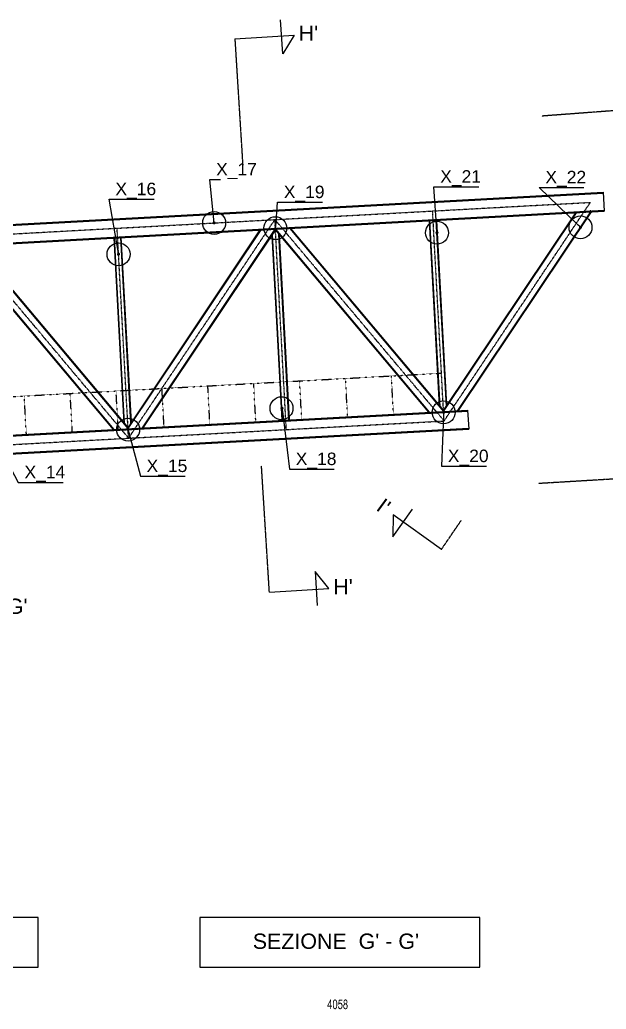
# Model space of a CAD drawing. Header units: metres. Extents: x 11 to 152679, y -40 to 137873.
# Drawn here: x 50851 to 66163, y 42094 to 67934 of the extents above; entities that cross this region are included whole.
import ezdxf
from ezdxf import colors
from ezdxf.entities.mleader import LeaderData, LeaderLine
from ezdxf.enums import TextEntityAlignment as Align
from ezdxf.math import Vec2, Vec3

# ---------------------------------------------------------------- set-up
doc = ezdxf.new("R2010")
doc.units = ezdxf.units.M
for name, pattern in [('ASSI', [0.8, 0.4, -0.2, 0, -0.2]), ('CENTER', [2, 1.25, -0.25, 0.25, -0.25]), ('DIVIDE', [1.25, 0.5, -0.25, 0, -0.25, 0, -0.25])]:
    doc.linetypes.add(name, pattern=pattern)
for name, color, linetype in [('Assi', 6, 'ASSI'), ('CA7', 2, 'Continuous'), ('CORRIMANO', 6, 'DIVIDE'), ('G', 5, 'Continuous'), ('LAYER_1', 160, 'Continuous'), ('Scritte 0.2mm', 4, 'Continuous'), ('TRAT7', 2, 'CENTER')]:
    doc.layers.add(name, color=color, linetype=linetype)
doc.styles.add('Interprogetti Swis', font='swissl.ttf')
doc.styles.get("Standard").update_dxf_attribs({"font": 'arial.ttf'})

# ---------------------------------------------------------------- blocks, each defined once
blk = doc.blocks.new('_Dot')
at = {"color": 0, "linetype": 'ByBlock', "lineweight": -2}
blk.add_line((-0.5, 0), (-1, 0), dxfattribs=at)
at = {"color": 0, "linetype": 'ByBlock', "const_width": 0.5}
blk.add_lwpolyline([(-0.25, 0, 1), (0.25, 0, 1)], format="xyb", close=True, dxfattribs=at)

msp = doc.modelspace()

# ---------------------------------------------------------------- hatches: boundary and pattern name
at = {"layer": 'LAYER_1'}
for points in [[(58979.2242, 42348.1893), (58962.3088, 42348.1893), (58881.8658, 42185.2018), (58881.8658, 42157.6755), (58958.0713, 42157.6755), (58958.0713, 42098.4199), (58979.2242, 42098.4199), (58979.2242, 42157.6755), (59004.6318, 42157.6755), (59004.6318, 42185.2018), (58903.0359, 42185.2018), (58958.0713, 42299.4929)], [(58979.2242, 42348.1893), (58958.0713, 42299.4929), (58958.0713, 42185.2018), (58903.0359, 42185.2018), (58979.2242, 42185.2018)], [(59042.7346, 42324.9005), (59040.6158, 42318.5442), (59038.5143, 42312.2053), (59036.3784, 42305.8491), (59032.1409, 42293.1539), (59032.1409, 42291.0352), (59030.0394, 42284.679), (59030.0394, 42278.34), (59027.9207, 42274.1025), (59027.9207, 42259.2886), (59025.8019, 42252.9324), (59025.8019, 42191.5408), (59027.9207, 42183.0831), (59027.9207, 42168.2692), (59030.0394, 42161.913), (59030.0394, 42155.5568), (59034.2769, 42142.8616), (59034.2769, 42138.6241), (59036.3784, 42132.2852), (59038.5143, 42128.0477), (59042.7346, 42119.59), (59044.8533, 42117.4713), (59082.9561, 42119.59), (59076.5999, 42119.59), (59072.3796, 42121.6915), (59068.1421, 42123.8102), (59063.9047, 42128.0477), (59061.7859, 42134.4039), (59057.5485, 42138.6241), (59057.5485, 42140.7429), (59055.4297, 42142.8616), (59055.4297, 42147.0991), (59053.3282, 42153.4553), (59051.1923, 42157.6755), (59051.1923, 42170.3879), (59049.0908, 42176.7269), (59049.0908, 42193.6595), (59046.972, 42202.1345), (59046.972, 42235.9998), (59049.0908, 42244.4575), (59049.0908, 42267.7463), (59051.1923, 42276.2213), (59051.1923, 42280.4415), (59053.3282, 42286.7977), (59053.3282, 42293.1539), (59055.4297, 42297.3741), (59061.7859, 42310.0865), (59066.0234, 42316.4255), (59068.1421, 42318.5442), (59072.3796, 42320.663), (59078.7186, 42322.7817), (59082.9561, 42322.7817)], [(59082.9561, 42348.1893), (59072.3796, 42348.1893), (59063.9047, 42343.9518), (59059.6672, 42341.8331), (59055.4297, 42337.5956), (59051.1923, 42333.3582), (59049.0908, 42333.3582), (59046.972, 42329.1379), (59042.7346, 42324.9005), (59082.9561, 42322.7817), (59089.295, 42322.7817), (59093.5325, 42320.663), (59097.77, 42318.5442), (59099.8887, 42314.3068), (59104.1089, 42310.0865), (59108.3464, 42303.7303), (59108.3464, 42301.6116), (59110.4651, 42299.4929), (59110.4651, 42295.2726), (59112.5839, 42288.9164), (59112.5839, 42284.679), (59114.7026, 42278.34), (59114.7026, 42271.9838), (59116.8213, 42265.6276), (59116.8213, 42176.7269), (59114.7026, 42170.3879), (59114.7026, 42164.0317), (59112.5839, 42157.6755), (59112.5839, 42151.3365), (59108.3464, 42142.8616), (59108.3464, 42138.6241), (59106.2449, 42136.5226), (59104.1089, 42132.2852), (59099.8887, 42128.0477), (59095.6512, 42123.8102), (59091.431, 42121.6915), (59087.1935, 42119.59), (59082.9561, 42119.59), (59044.8533, 42117.4713), (59049.0908, 42111.1151), (59051.1923, 42106.8776), (59055.4297, 42104.7588), (59059.6672, 42100.5386), (59063.9047, 42098.4199), (59072.3796, 42094.1824), (59093.5325, 42094.1824), (59097.77, 42096.3011), (59106.2449, 42100.5386), (59110.4651, 42104.7588), (59114.7026, 42108.9963), (59118.9401, 42113.2338), (59121.0588, 42119.59), (59125.2963, 42123.8102), (59127.3978, 42130.1664), (59131.6353, 42142.8616), (59133.754, 42151.3365), (59135.8727, 42157.6755), (59135.8727, 42170.3879), (59137.9742, 42176.7269), (59137.9742, 42189.4393), (59140.1102, 42197.897), (59140.1102, 42248.6949), (59137.9742, 42257.1699), (59137.9742, 42269.8651), (59135.8727, 42274.1025), (59135.8727, 42280.4415), (59133.754, 42286.7977), (59133.754, 42293.1539), (59131.6353, 42299.4929), (59127.3978, 42312.2053), (59125.2963, 42318.5442), (59121.0588, 42322.7817), (59118.9401, 42329.1379), (59114.7026, 42333.3582), (59112.5839, 42337.5956), (59108.3464, 42341.8331), (59106.2449, 42341.8331), (59097.77, 42346.0706), (59093.5325, 42348.1893), (59087.1935, 42348.1893)], [(59184.5519, 42166.1505), (59161.2631, 42164.0317), (59161.2631, 42159.7942), (59163.3818, 42153.4553), (59163.3818, 42147.0991), (59167.6193, 42134.4039), (59169.738, 42128.0477), (59171.8567, 42121.6915), (59176.077, 42117.4713), (59178.213, 42113.2338), (59182.4332, 42108.9963), (59184.5519, 42104.7588), (59188.7894, 42102.6401), (59193.0269, 42100.5386), (59197.2643, 42098.4199), (59203.6033, 42096.3011), (59207.8408, 42094.1824), (59228.9937, 42094.1824), (59233.2311, 42096.3011), (59237.4686, 42098.4199), (59241.7061, 42100.5386), (59245.9435, 42102.6401), (59250.181, 42106.8776), (59254.4012, 42108.9963), (59256.52, 42113.2338), (59260.7574, 42119.59), (59212.0782, 42119.59), (59207.8408, 42121.6915), (59203.6033, 42123.8102), (59199.3658, 42125.929), (59195.1284, 42130.1664), (59190.8909, 42138.6241), (59186.6707, 42151.3365), (59184.5519, 42157.6755)], [(59269.2151, 42343.9518), (59182.4332, 42343.9518), (59165.5005, 42216.9484), (59186.6707, 42212.7109), (59186.6707, 42216.9484), (59195.1284, 42225.4233), (59199.3658, 42229.6436), (59203.6033, 42233.881), (59207.8408, 42235.9998), (59218.4172, 42235.9998), (59262.8589, 42240.2372), (59258.6387, 42246.5762), (59190.8909, 42248.6949), (59199.3658, 42314.3068), (59269.2151, 42314.3068)], [(59222.6547, 42263.5088), (59216.2985, 42263.5088), (59212.0782, 42261.3901), (59207.8408, 42261.3901), (59203.6033, 42259.2886), (59199.3658, 42255.0511), (59195.1284, 42252.9324), (59190.8909, 42248.6949), (59258.6387, 42246.5762), (59254.4012, 42250.8137), (59250.181, 42252.9324), (59245.9435, 42257.1699), (59241.7061, 42259.2886), (59237.4686, 42261.3901), (59233.2311, 42263.5088), (59228.9937, 42263.5088)], [(59262.8589, 42240.2372), (59218.4172, 42235.9998), (59224.7734, 42235.9998), (59228.9937, 42233.881), (59233.2311, 42231.7623), (59237.4686, 42229.6436), (59241.7061, 42225.4233), (59243.8076, 42221.1859), (59245.9435, 42219.0671), (59248.045, 42212.7109), (59250.181, 42208.4734), (59254.4012, 42195.7783), (59254.4012, 42164.0317), (59252.2825, 42157.6755), (59252.2825, 42151.3365), (59250.181, 42144.9803), (59245.9435, 42140.7429), (59243.8076, 42136.5226), (59243.8076, 42134.4039), (59239.5873, 42130.1664), (59235.3499, 42125.929), (59231.1296, 42123.8102), (59226.8921, 42121.6915), (59222.6547, 42119.59), (59218.4172, 42119.59), (59260.7574, 42119.59), (59262.8589, 42123.8102), (59264.9949, 42125.929), (59267.0964, 42130.1664), (59273.4526, 42149.2178), (59275.5713, 42155.5568), (59275.5713, 42161.913), (59277.6901, 42168.2692), (59277.6901, 42193.6595), (59275.5713, 42200.0157), (59275.5713, 42206.3719), (59273.4526, 42212.7109), (59273.4526, 42219.0671), (59271.3339, 42225.4233), (59267.0964, 42231.7623), (59264.9949, 42235.9998)], [(59353.8784, 42348.1893), (59343.3019, 42348.1893), (59336.963, 42346.0706), (59332.7255, 42343.9518), (59328.488, 42341.8331), (59324.2505, 42337.5956), (59322.1318, 42335.4769), (59317.9116, 42331.2567), (59313.6741, 42322.7817), (59309.4366, 42316.4255), (59307.3179, 42310.0865), (59307.3179, 42305.8491), (59305.1992, 42297.3741), (59305.1992, 42271.9838), (59307.3179, 42265.6276), (59309.4366, 42259.2886), (59311.5554, 42252.9324), (59313.6741, 42248.6949), (59317.9116, 42244.4575), (59322.1318, 42240.2372), (59326.3693, 42235.9998), (59330.6067, 42233.881), (59324.2505, 42231.7623), (59320.0131, 42227.5248), (59315.7756, 42225.4233), (59311.5554, 42221.1859), (59309.4366, 42216.9484), (59305.1992, 42210.5922), (59305.1992, 42208.4734), (59303.0977, 42204.2532), (59300.9617, 42197.897), (59298.8602, 42191.5408), (59298.8602, 42185.2018), (59296.7242, 42176.7269), (59296.7242, 42164.0317), (59298.8602, 42155.5568), (59298.8602, 42149.2178), (59300.9617, 42142.8616), (59303.0977, 42136.5226), (59305.1992, 42132.2852), (59307.3179, 42125.929), (59309.4366, 42121.6915), (59313.6741, 42115.3525), (59356.0143, 42119.59), (59349.6409, 42119.59), (59345.4207, 42121.6915), (59341.1832, 42123.8102), (59336.963, 42125.929), (59332.7255, 42130.1664), (59328.488, 42134.4039), (59326.3693, 42138.6241), (59324.2505, 42144.9803), (59322.1318, 42149.2178), (59320.0131, 42155.5568), (59320.0131, 42183.0831), (59324.2505, 42195.7783), (59326.3693, 42200.0157), (59328.488, 42206.3719), (59332.7255, 42210.5922), (59336.963, 42212.7109), (59341.1832, 42216.9484), (59345.4207, 42219.0671), (59349.6409, 42219.0671), (59353.8784, 42221.1859), (59396.2186, 42221.1859), (59389.8796, 42227.5248), (59385.6421, 42231.7623), (59379.2859, 42233.881), (59385.6421, 42235.9998), (59389.8796, 42240.2372), (59391.9811, 42244.4575), (59356.0143, 42244.4575), (59351.7769, 42246.5762), (59345.4207, 42246.5762), (59341.1832, 42248.6949), (59336.963, 42252.9324), (59334.827, 42257.1699), (59332.7255, 42259.2886), (59330.6067, 42265.6276), (59328.488, 42271.9838), (59326.3693, 42278.34), (59326.3693, 42295.2726), (59328.488, 42301.6116), (59330.6067, 42307.9678), (59334.827, 42312.2053), (59336.963, 42316.4255), (59341.1832, 42318.5442), (59345.4207, 42320.663), (59349.6409, 42322.7817), (59353.8784, 42322.7817), (59394.0999, 42324.9005), (59391.9811, 42329.1379), (59389.8796, 42331.2567), (59385.6421, 42335.4769), (59383.5234, 42339.7144), (59379.2859, 42341.8331), (59375.0485, 42343.9518), (59370.8282, 42346.0706), (59364.472, 42348.1893), (59360.2346, 42348.1893)], [(59396.2186, 42221.1859), (59353.8784, 42221.1859), (59360.2346, 42219.0671), (59364.472, 42219.0671), (59368.6923, 42216.9484), (59372.9297, 42214.8296), (59377.1672, 42210.5922), (59381.4047, 42206.3719), (59383.5234, 42200.0157), (59385.6421, 42195.7783), (59387.7437, 42189.4393), (59389.8796, 42183.0831), (59389.8796, 42155.5568), (59387.7437, 42149.2178), (59385.6421, 42142.8616), (59383.5234, 42138.6241), (59381.4047, 42132.2852), (59377.1672, 42130.1664), (59372.9297, 42125.929), (59368.6923, 42121.6915), (59364.472, 42119.59), (59356.0143, 42119.59), (59313.6741, 42115.3525), (59315.7756, 42113.2338), (59317.9116, 42108.9963), (59322.1318, 42104.7588), (59326.3693, 42102.6401), (59330.6067, 42100.5386), (59334.827, 42098.4199), (59339.0645, 42096.3011), (59345.4207, 42094.1824), (59362.3533, 42094.1824), (59368.6923, 42096.3011), (59372.9297, 42096.3011), (59377.1672, 42098.4199), (59381.4047, 42100.5386), (59385.6421, 42104.7588), (59389.8796, 42106.8776), (59394.0999, 42111.1151), (59396.2186, 42115.3525), (59400.4561, 42119.59), (59402.5576, 42125.929), (59404.6935, 42130.1664), (59406.795, 42136.5226), (59408.931, 42142.8616), (59411.0325, 42149.2178), (59411.0325, 42155.5568), (59413.1512, 42161.913), (59413.1512, 42178.8456), (59411.0325, 42185.2018), (59411.0325, 42191.5408), (59408.931, 42197.897), (59406.795, 42204.2532), (59404.6935, 42208.4734), (59402.5576, 42210.5922), (59400.4561, 42214.8296)], [(59394.0999, 42324.9005), (59353.8784, 42322.7817), (59362.3533, 42322.7817), (59366.5908, 42320.663), (59370.8282, 42316.4255), (59375.0485, 42312.2053), (59379.2859, 42303.7303), (59381.4047, 42297.3741), (59383.5234, 42291.0352), (59383.5234, 42274.1025), (59381.4047, 42267.7463), (59379.2859, 42261.3901), (59375.0485, 42257.1699), (59372.9297, 42252.9324), (59368.6923, 42250.8137), (59364.472, 42246.5762), (59360.2346, 42246.5762), (59356.0143, 42244.4575), (59391.9811, 42244.4575), (59396.2186, 42248.6949), (59398.3373, 42252.9324), (59400.4561, 42257.1699), (59402.5576, 42263.5088), (59404.6935, 42269.8651), (59404.6935, 42301.6116), (59400.4561, 42314.3068), (59398.3373, 42318.5442)]]:
    msp.add_hatch(color=7, dxfattribs=at).paths.add_polyline_path(points, is_closed=False)

# ---------------------------------------------------------------- linework, layer by layer
for centre in [(55925.0917, 62629.2433), (65490.8444, 62513.0663), (57523.4093, 62491.2159), (61744.1732, 62372.3961), (53429.4179, 61810.9714), (57685.0722, 57789.9883), (61917.2678, 57681.9013), (53679.5488, 57231.9159)]:
    msp.add_circle(centre, 299.1796)
at = {"layer": 'Assi'}
for p, q in [((24797.9872, 60928.9252), (65748.9352, 63165.8707)), ((61929.5401, 57457.2363), (65748.9352, 63165.8707)), ((61929.5401, 57457.2363), (61629.9964, 62940.8737)), ((53691.8212, 57007.2509), (57511.1369, 62715.881)), ((57810.6806, 57232.2436), (57511.1369, 62715.881)), ((57511.1369, 62715.881), (61929.5401, 57457.2363)), ((53691.8212, 57007.2509), (53392.2775, 62490.8883)), ((49273.418, 62265.8956), (53691.8212, 57007.2509)), ((24797.9872, 55428.9252), (61929.5401, 57457.2363))]:
    msp.add_line(p, q, dxfattribs=at)
at = {"layer": 'CA7'}
for points in [[(56465.5115, 67439.6434), (58015.4872, 67536.4673), (57716.7228, 67048.1112), (57661.3692, 67934.2232)], [(61860.2282, 54102.3619), (60597.9205, 55007.0047), (60591.9675, 54434.5395), (61109.1465, 55156.1935)], [(57368.6572, 52981.8594), (58918.633, 53078.6826), (58561.4154, 53526.061), (58616.7686, 52639.9489)]]:
    msp.add_lwpolyline(points, dxfattribs=at)
for points in [[(44020.435, 43194.3756), (51331.7353, 43194.3756), (51331.7353, 44490.621), (44020.435, 44490.621)], [(55551.8171, 43194.3756), (62863.1174, 43194.3756), (62863.1174, 44490.621), (55551.8171, 44490.621)]]:
    msp.add_lwpolyline(points, close=True, dxfattribs=at)
at = {"layer": 'CORRIMANO'}
for p, q in [((32993.4436, 57128.4655), (61861.3605, 58705.3755)), ((57014.0468, 57439.1002), (56959.5031, 58437.6115)), ((58212.2605, 57504.5526), (58157.7168, 58503.064)), ((59410.4741, 57570.005), (59355.9305, 58568.5164)), ((60608.6878, 57635.4574), (60554.1441, 58633.9688)), ((52221.1922, 57177.2905), (52166.6485, 58175.8019)), ((53419.4058, 57242.7429), (53364.8622, 58241.2543)), ((54617.6195, 57308.1953), (54563.0758, 58306.7067)), ((55815.8332, 57373.6477), (55761.2895, 58372.1591)), ((51022.9785, 57111.838), (50968.4348, 58110.3494))]:
    msp.add_line(p, q, dxfattribs=at)
at = {"layer": 'G'}
for p, q in [((32497.9872, 61599.9104), (66085.8588, 63434.6479)), ((33097.9872, 61607.6481), (66087.2224, 63409.6851)), ((66085.8588, 63434.6479), (66113.1307, 62935.3922)), ((33097.9872, 61156.9773), (66111.7671, 62960.355)), ((33097.9872, 61131.94), (66113.1307, 62935.3922)), ((61914.5562, 57731.5637), (65369.0125, 62894.7447)), ((61917.9583, 57706.9763), (65389.618, 62895.8703)), ((62288.8573, 57727.2367), (65760.517, 62916.1307)), ((62309.4628, 57728.3623), (65781.1225, 62917.2562)), ((61812.7977, 57852.6735), (61548.7738, 62686.0642)), ((61825.6513, 57837.3757), (61560.7559, 62686.7187)), ((61991.4044, 57846.4244), (61726.5088, 62695.773)), ((62002.5152, 57863.031), (61738.4909, 62696.4275)), ((53676.8359, 57281.58), (57131.2193, 62444.7553)), ((53680.2371, 57256.9908), (57151.8247, 62445.8809)), ((54051.1335, 57277.251), (57522.7211, 62466.1411)), ((54051.1335, 57277.251), (57522.7211, 62466.1411)), ((54071.7388, 57278.3766), (57526.1222, 62441.5519)), ((57702.1861, 57476.6898), (57438.1622, 62310.0804)), ((57714.1683, 57477.3443), (57449.2729, 62326.6873)), ((57526.1222, 62441.5519), (61522.3506, 57685.3663)), ((57526.8247, 62466.3652), (61542.956, 57686.4918)), ((57879.9212, 57486.3985), (57615.0258, 62335.7416)), ((57891.9033, 57487.0531), (57627.8793, 62320.4437)), ((57897.7211, 62486.6254), (61913.8524, 57706.752)), ((57918.3264, 62487.751), (61914.5562, 57731.5637)), ((49289.1057, 62016.3798), (53305.2371, 57236.5064)), ((49660.0021, 62036.64), (53676.1335, 57256.7666)), ((49680.6075, 62037.7656), (53676.8359, 57281.58)), ((53575.0788, 57402.6881), (53311.0548, 62236.0788)), ((53587.9323, 57387.3903), (53323.037, 62236.7333)), ((53753.6852, 57396.4445), (53488.7898, 62245.7876)), ((53764.7959, 57413.0514), (53500.772, 62246.4421)), ((49288.4032, 61991.5665), (53284.6317, 57235.3809)), ((33097.9872, 56132.6854), (62545.0806, 57741.2329)), ((33097.9872, 56107.6481), (62546.4442, 57716.2701)), ((62545.0806, 57741.2329), (62572.3524, 57241.9772)), ((33097.9872, 55656.9773), (62570.9888, 57266.94)), ((33097.9872, 55631.94), (62572.3524, 57241.9772))]:
    msp.add_line(p, q, dxfattribs=at)
msp.add_point((65748.9352, 62942.6694), dxfattribs=at)
at = {"layer": 'TRAT7'}
for p, q in [((56465.5115, 67439.6434), (56671.8655, 64136.2882)), ((68298.95, 65705.1606), (64481.531, 65418.4225)), ((57368.6572, 52981.8594), (57162.3047, 56285.2147)), ((68218.4492, 56050.8965), (64397.1077, 55822.3026)), ((61860.2282, 54102.3619), (62375.9974, 54857.4129))]:
    msp.add_line(p, q, dxfattribs=at)

# ---------------------------------------------------------------- texts
at = {"layer": 'CA7'}
for s, p in [("H'", (58387.2838, 67384.736)), ("H'", (59290.4296, 52926.9515)), ("G'", (50783.6249, 52416.8061)), ("SEZIONE  G' - G'", (59105.6791, 43670.2575))]:
    msp.add_text(s, height=400, dxfattribs=at).set_placement(p, align=Align.CENTER)
msp.add_text("I'", height=400, rotation=323.87618978, dxfattribs=at).set_placement((60234.7245, 55067.2384), align=Align.CENTER)

# ---------------------------------------------------------------- leaders
at = {"layer": 'Scritte 0.2mm', "ltscale": 0.02}
ml = msp.add_multileader_mtext('Standard', dxfattribs=at)
ml.set_content('\\A1;X_17', color=256, style='Interprogetti Swis')
ml.set_leader_properties(color=7)
ml.set_arrow_properties(name='DOT')
ml.build(insert=Vec2(0, 0))
ml.multileader.update_dxf_attribs({"has_dogleg": 0, "text_left_attachment_type": 6, "text_right_attachment_type": 6, "dogleg_length": 0.36, "arrow_head_size": 81.5508})
ctx = ml.context
ctx.base_point, ctx.char_height, ctx.arrow_head_size, ctx.landing_gap_size, ctx.plane_origin = Vec3(55813.9522, 63761.5247), 326.20325, 81.5508, 163.1016, Vec3(66561.8393, 69325.5034)
ctx.left_attachment, ctx.right_attachment = 6, 6
notes = []
notes.append((ctx, [(0, (1, 1, 0), (55226.7863, 63761.5247), (1, 0), 587.1659, [(0, [(55925.0917, 62629.2433)], 0, [])])]))
ctx.mtext.insert, ctx.mtext.width, ctx.mtext.flow_direction = Vec3(55977.0538, 64194.6907), 111.89337, 5
ml = msp.add_multileader_mtext('Standard', dxfattribs=at)
ml.set_content('\\A1;X_21', color=256, style='Interprogetti Swis')
ml.set_leader_properties(color=7)
ml.set_arrow_properties(name='DOT')
ml.build(insert=Vec2(0, 0))
ml.multileader.update_dxf_attribs({"has_dogleg": 0, "text_left_attachment_type": 6, "text_right_attachment_type": 6, "dogleg_length": 0.36, "arrow_head_size": 81.5508})
ctx = ml.context
ctx.base_point, ctx.char_height, ctx.arrow_head_size, ctx.landing_gap_size, ctx.plane_origin = Vec3(61666.292, 63573.3226), 326.20325, 81.5508, 163.1016, Vec3(72380.9209, 69068.6561)
ctx.left_attachment, ctx.right_attachment = 6, 6
notes.append((ctx, [(0, (1, 1, 0), (61079.1261, 63573.3226), (1, 0), 587.1659, [(0, [(61744.1732, 62372.3961)], 0, [])])]))
ctx.mtext.insert, ctx.mtext.flow_direction = Vec3(61829.3936, 64006.4886), 5
ml = msp.add_multileader_mtext('Standard', dxfattribs=at)
ml.set_content('\\A1;X_22', color=256, style='Interprogetti Swis')
ml.set_leader_properties(color=7)
ml.set_arrow_properties(name='DOT')
ml.build(insert=Vec2(0, 0))
ml.multileader.update_dxf_attribs({"has_dogleg": 0, "text_left_attachment_type": 6, "text_right_attachment_type": 6, "dogleg_length": 0.36, "arrow_head_size": 81.5508})
ctx = ml.context
ctx.base_point, ctx.char_height, ctx.arrow_head_size, ctx.landing_gap_size, ctx.plane_origin = Vec3(64412.2294, 63556.167), 326.20325, 81.5508, 163.1016, Vec3(76127.5921, 69209.3264)
ctx.left_attachment, ctx.right_attachment = 6, 6
notes.append((ctx, [(0, (1, 1, 0), (63825.0636, 63556.167), (1, 0), 587.1659, [(0, [(65490.8444, 62513.0663)], 0, [])])]))
ctx.mtext.insert, ctx.mtext.flow_direction = Vec3(64575.3311, 63989.3331), 5
ml = msp.add_multileader_mtext('Standard', dxfattribs=at)
ml.set_content('\\A1;X_16', color=256, style='Interprogetti Swis')
ml.set_leader_properties(color=7)
ml.set_arrow_properties(name='DOT')
ml.build(insert=Vec2(0, 0))
ml.multileader.update_dxf_attribs({"has_dogleg": 0, "text_left_attachment_type": 6, "text_right_attachment_type": 6, "dogleg_length": 0.36, "arrow_head_size": 81.5508})
ctx = ml.context
ctx.base_point, ctx.char_height, ctx.arrow_head_size, ctx.landing_gap_size, ctx.plane_origin = Vec3(53184.4811, 63246.8612), 326.20325, 81.5508, 163.1016, Vec3(64066.1656, 68507.2315)
ctx.left_attachment, ctx.right_attachment = 6, 6
notes.append((ctx, [(0, (1, 1, 0), (52597.3153, 63246.8612), (1, 0), 587.1659, [(0, [(53429.4179, 61810.9714)], 0, [])])]))
ctx.mtext.insert, ctx.mtext.flow_direction = Vec3(53347.5828, 63680.0272), 5
ml = msp.add_multileader_mtext('Standard', dxfattribs=at)
ml.set_content('\\A1;X_19', color=256, style='Interprogetti Swis')
ml.set_leader_properties(color=7)
ml.set_arrow_properties(name='DOT')
ml.build(insert=Vec2(0, 0))
ml.multileader.update_dxf_attribs({"has_dogleg": 0, "text_left_attachment_type": 6, "text_right_attachment_type": 6, "dogleg_length": 0.36, "arrow_head_size": 81.5508})
ctx = ml.context
ctx.base_point, ctx.char_height, ctx.arrow_head_size, ctx.landing_gap_size, ctx.plane_origin = Vec3(57581.0198, 63169.6617), 326.20325, 81.5508, 163.1016, Vec3(68328.9069, 69196.694)
ctx.left_attachment, ctx.right_attachment = 6, 6
notes.append((ctx, [(0, (1, 1, 0), (56993.8539, 63169.6617), (1, 0), 587.1659, [(0, [(57526.1222, 62441.5519)], 0, [])])]))
ctx.mtext.insert, ctx.mtext.flow_direction = Vec3(57744.1214, 63602.8277), 5
ml = msp.add_multileader_mtext('Standard', dxfattribs=at)
ml.set_content('\\A1;X_18', color=256, style='Interprogetti Swis')
ml.set_leader_properties(color=7)
ml.set_arrow_properties(name='DOT')
ml.build(insert=Vec2(0, 0))
ml.multileader.update_dxf_attribs({"has_dogleg": 0, "text_left_attachment_type": 6, "text_right_attachment_type": 6, "dogleg_length": 0.36, "arrow_head_size": 81.5508})
ctx = ml.context
ctx.base_point, ctx.char_height, ctx.arrow_head_size, ctx.landing_gap_size, ctx.plane_origin = Vec3(57892.9205, 56198.2433), 326.20325, 81.5508, 163.1016, Vec3(68183.8377, 64227.8142)
ctx.left_attachment, ctx.right_attachment = 6, 6
notes.append((ctx, [(0, (1, 1, 0), (57305.7546, 56198.2433), (1, 0), 587.1659, [(0, [(57697.0901, 57789.9883)], 0, [])])]))
ctx.mtext.insert, ctx.mtext.flow_direction = Vec3(58056.0221, 56631.4093), 5
ml = msp.add_multileader_mtext('Standard', dxfattribs=at)
ml.set_content('\\A1;X_20', color=256, style='Interprogetti Swis')
ml.set_leader_properties(color=7)
ml.set_arrow_properties(name='DOT')
ml.build(insert=Vec2(0, 0))
ml.multileader.update_dxf_attribs({"has_dogleg": 0, "text_left_attachment_type": 6, "text_right_attachment_type": 6, "dogleg_length": 0.36, "arrow_head_size": 81.5508})
ctx = ml.context
ctx.base_point, ctx.char_height, ctx.arrow_head_size, ctx.landing_gap_size, ctx.plane_origin = Vec3(61864.448, 56275.2473), 326.20325, 81.5508, 163.1016, Vec3(72404.0154, 64119.7273)
ctx.left_attachment, ctx.right_attachment = 6, 6
notes.append((ctx, [(0, (1, 1, 0), (61277.2822, 56275.2473), (1, 0), 587.1659, [(0, [(61917.2678, 57681.9013)], 0, [])])]))
ctx.mtext.insert, ctx.mtext.flow_direction = Vec3(62027.5497, 56708.4134), 5
ml = msp.add_multileader_mtext('Standard', dxfattribs=at)
ml.set_content('\\A1;X_15', color=256, style='Interprogetti Swis')
ml.set_leader_properties(color=7)
ml.set_arrow_properties(name='DOT')
ml.build(insert=Vec2(0, 0))
ml.multileader.update_dxf_attribs({"has_dogleg": 0, "text_left_attachment_type": 6, "text_right_attachment_type": 6, "dogleg_length": 0.36, "arrow_head_size": 81.5508})
ctx = ml.context
ctx.base_point, ctx.char_height, ctx.arrow_head_size, ctx.landing_gap_size, ctx.plane_origin = Vec3(53998.4269, 56015.8895), 326.20325, 81.5508, 163.1016, Vec3(64166.2965, 63669.7419)
ctx.left_attachment, ctx.right_attachment = 6, 6
notes.append((ctx, [(0, (1, 1, 0), (53411.261, 56015.8895), (1, 0), 587.1659, [(0, [(53679.5488, 57231.9159)], 0, [])])]))
ctx.mtext.insert, ctx.mtext.flow_direction = Vec3(54161.5285, 56449.0555), 5
ml = msp.add_multileader_mtext('Standard', dxfattribs=at)
ml.set_content('\\A1;X_14', color=256, style='Interprogetti Swis')
ml.set_leader_properties(color=7)
ml.set_arrow_properties(name='DOT')
ml.build(insert=Vec2(0, 0))
ml.multileader.update_dxf_attribs({"has_dogleg": 0, "text_left_attachment_type": 6, "text_right_attachment_type": 6, "dogleg_length": 0.36, "arrow_head_size": 81.5508})
ctx = ml.context
ctx.base_point, ctx.char_height, ctx.arrow_head_size, ctx.landing_gap_size, ctx.plane_origin = Vec3(50810.5569, 55852.8496), 326.20325, 81.5508, 163.1016, Vec3(60791.4882, 63260.0575)
ctx.left_attachment, ctx.right_attachment = 6, 6
notes.append((ctx, [(0, (1, 1, 0), (50223.3911, 55852.8496), (1, 0), 587.1659, [(0, [(50304.7405, 56822.2316)], 0, [])])]))
ctx.mtext.insert, ctx.mtext.flow_direction = Vec3(50973.6585, 56286.0156), 5
for ctx, leaders in notes:
    for number, flags, end, landing, length, lines in leaders:
        leader = LeaderData()
        leader.index, (leader.has_last_leader_line, leader.has_dogleg_vector, leader.attachment_direction) = number, flags
        leader.last_leader_point, leader.dogleg_vector, leader.dogleg_length = Vec3(end), Vec3(landing), length
        for number, points, colour, breaks in lines:
            line = LeaderLine()
            line.index, line.vertices, line.color, line.breaks = number, Vec3.list(points), colors.encode_raw_color(colour), breaks
            leader.lines.append(line)
        ctx.leaders.append(leader)

doc.saveas('drawing.dxf')
